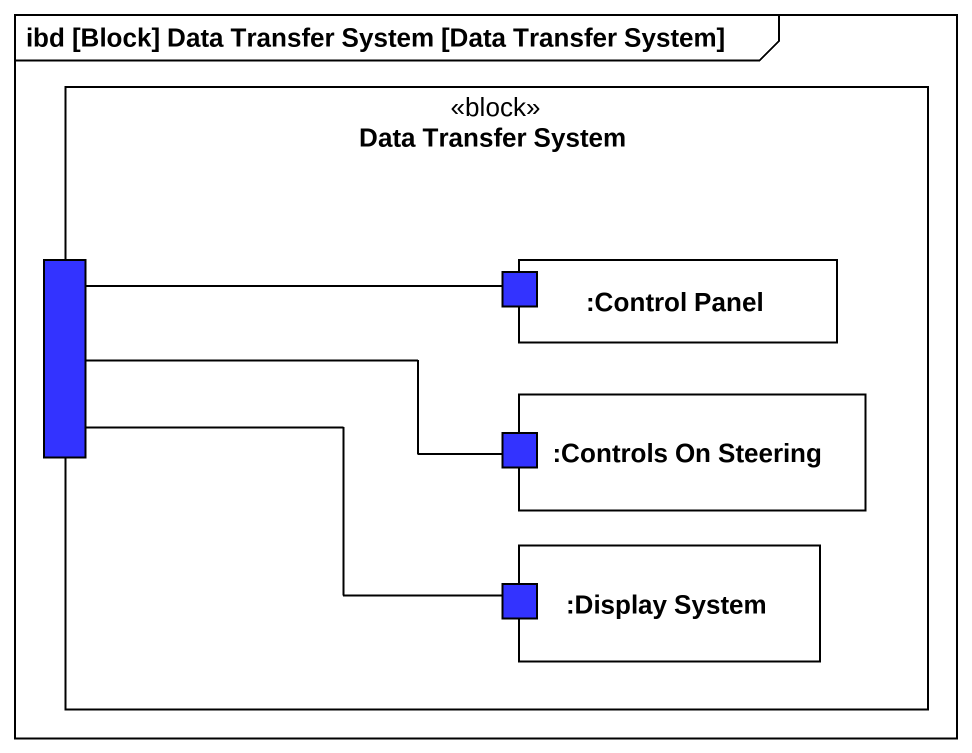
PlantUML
@startuml
mainframe ibd [Block] Data Transfer System [Data Transfer System]
rectangle "Data Transfer System" as Data_Transfer_System <<block>> {
  port " " as port1 #3333FF
  rectangle ":Control Panel" as Control_Panel {
    port " " as port2 #3333FF
  }
  rectangle ":Controls On Steering" as Controls_On_Steering {
    port " " as port3 #3333FF
  }
  rectangle ":Display System" as Display_System {
    port " " as port4 #3333FF
  }
}
port1 -right- port2
port1 -right- port3
port1 -right- port4
@enduml
